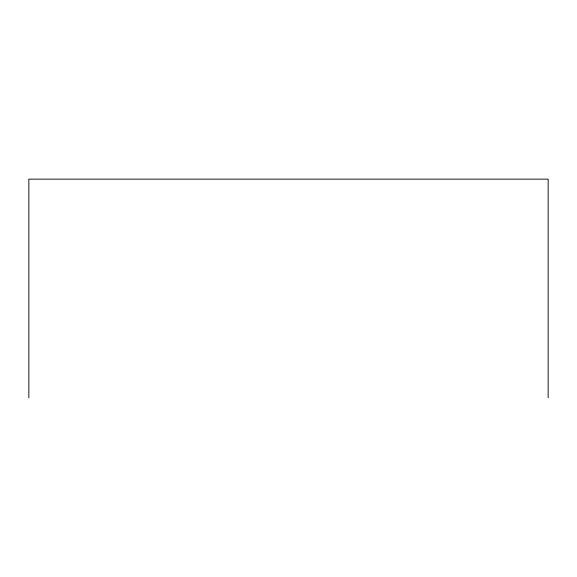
<?xml version="1.0" encoding="UTF-8"?>
<svg xmlns="http://www.w3.org/2000/svg" width="577" height="577" viewBox="0 0 577 577"><rect width="100%" height="100%" fill="white"/><g stroke="black" fill="none" stroke-linecap="round" stroke-linejoin="round"><path stroke-width="0.87" d="M548.15 397.856L548.15 179.144L28.85 179.144L28.85 397.856"/></g></svg>
